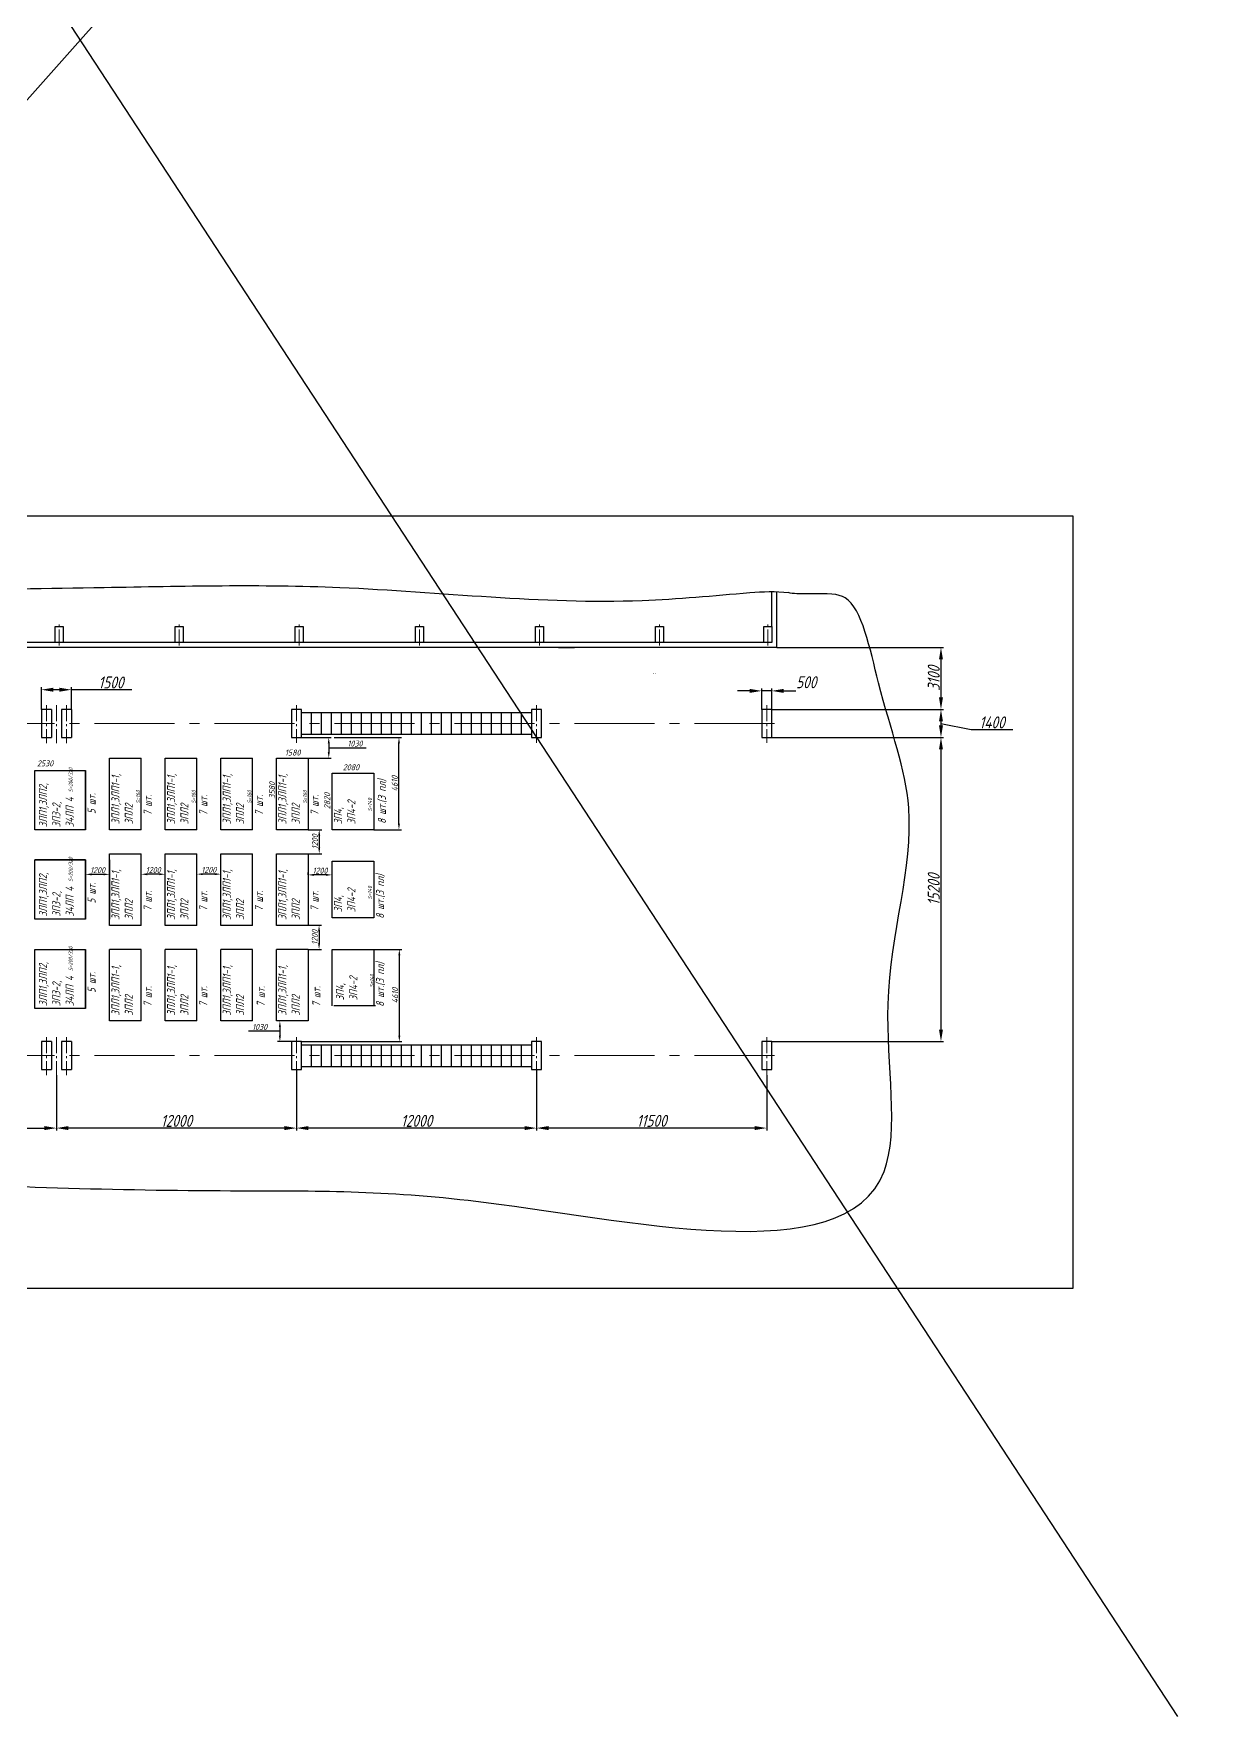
# Model space of a CAD drawing. Header units: millimetres. Extents: x -80926 to 207199, y -554506 to -32322.
# Drawn here: x 8558 to 68020, y -270200 to -186094 of the extents above; entities that cross this region are included whole.
import ezdxf

# ---------------------------------------------------------------- set-up
doc = ezdxf.new("R2010")
doc.units = ezdxf.units.MM
doc.linetypes.add('GOST2.303 6', pattern=[12, 8, -1.5, 1, -1.5])
doc.layers.add('CENTER', color=10, linetype='GOST2.303 6', lineweight=15)
doc.styles.add('GOST 2.304', font='CS_Gost2304.shx', dxfattribs={"oblique": 15})
doc.dimstyles.new('GOST', dxfattribs={"dimscale": 0, "dimtxt": 3, "dimasz": 3, "dimexe": 1.25, "dimexo": 0, "dimtad": 1, "dimtoh": 1, "dimdec": 3, "dimtxsty": 'GOST 2.304', "dimcen": 5, "dimadec": 3, "dimazin": 2, "dimtfac": 0.75, "dimtdec": 4, "dimtmove": 1, "dimatfit": 3, "dimfxl": 0, "dimtolj": 1, "dimarcsym": 0})

# ---------------------------------------------------------------- blocks, each defined once
blk = doc.blocks.new('*D105')
at = {"color": 0, "lineweight": -2}
for p, q in [((45695, -216773), (54032, -216773)), ((53907, -217373), (53907, -219273)), ((45445, -219873), (54032, -219873))]:
    blk.add_line(p, q, dxfattribs=at)
at = {"color": 0}
for points in [[(53807, -217373), (54007, -217373), (53907, -216773)], [(53807, -219273), (54007, -219273), (53907, -219873)]]:
    blk.add_solid(points, dxfattribs=at)
at = {"layer": 'Defpoints', "color": 0}
for p in [(45695, -216773), (45445, -219873), (53907, -219873)]:
    blk.add_point(p, dxfattribs=at)
at = {"color": 0, "insert": (53545, -218323), "char_height": 600, "attachment_point": 5, "rotation": 90, "style": 'GOST 2.304'}
blk.add_mtext('\\A1;3100', dxfattribs=at)
blk = doc.blocks.new('*D106')
at = {"color": 0, "lineweight": -2}
for p, q in [((45445, -219873), (54032, -219873)), ((53907, -220473), (53907, -220673)), ((53907, -220573), (55410, -220882)), ((55410, -220882), (57506, -220882)), ((45445, -221273), (54032, -221273))]:
    blk.add_line(p, q, dxfattribs=at)
at = {"color": 0}
for points in [[(53807, -220473), (54007, -220473), (53907, -219873)], [(53807, -220673), (54007, -220673), (53907, -221273)]]:
    blk.add_solid(points, dxfattribs=at)
at = {"layer": 'Defpoints', "color": 0}
for p in [(45445, -219873), (45445, -221273), (53907, -221273)]:
    blk.add_point(p, dxfattribs=at)
at = {"color": 0, "insert": (56458, -220520), "char_height": 600, "attachment_point": 5, "style": 'GOST 2.304'}
blk.add_mtext('\\A1;1400', dxfattribs=at)
blk = doc.blocks.new('*D108')
at = {"color": 0, "lineweight": -2}
for p, q in [((44345, -218946), (43745, -218946)), ((44945, -219873), (44945, -218821)), ((45445, -218946), (44945, -218946)), ((45445, -219873), (45445, -218821)), ((46045, -218946), (46645, -218946))]:
    blk.add_line(p, q, dxfattribs=at)
at = {"color": 0}
for points in [[(44345, -218846), (44345, -219046), (44945, -218946)], [(46045, -218846), (46045, -219046), (45445, -218946)]]:
    blk.add_solid(points, dxfattribs=at)
at = {"layer": 'Defpoints', "color": 0}
for p in [(44945, -218946), (44945, -219873), (45445, -219873)]:
    blk.add_point(p, dxfattribs=at)
at = {"color": 0, "insert": (47170, -218512), "char_height": 600, "attachment_point": 5, "style": 'GOST 2.304'}
blk.add_mtext('\\A1;500', dxfattribs=at)
blk = doc.blocks.new('*D109')
at = {"color": 0, "lineweight": -2}
for p, q in [((8945, -219873), (8945, -218762)), ((9845, -218887), (9545, -218887)), ((10445, -219873), (10445, -218762)), ((13468, -218887), (10445, -218887))]:
    blk.add_line(p, q, dxfattribs=at)
at = {"color": 0}
for points in [[(9545, -218787), (9545, -218987), (8945, -218887)], [(9845, -218787), (9845, -218987), (10445, -218887)]]:
    blk.add_solid(points, dxfattribs=at)
at = {"layer": 'Defpoints', "color": 0}
for p in [(8945, -218887), (8945, -219873), (10445, -219873)]:
    blk.add_point(p, dxfattribs=at)
at = {"color": 0, "insert": (12420, -218525), "char_height": 600, "attachment_point": 5, "style": 'GOST 2.304'}
blk.add_mtext('\\A1;1500', dxfattribs=at)
blk = doc.blocks.new('*D110')
at = {"color": 0, "lineweight": -2}
for p, q in [((33695, -238148), (33695, -240922)), ((45195, -238148), (45195, -240922)), ((44595, -240797), (34295, -240797))]:
    blk.add_line(p, q, dxfattribs=at)
at = {"color": 0}
for points in [[(34295, -240697), (34295, -240897), (33695, -240797)], [(44595, -240697), (44595, -240897), (45195, -240797)]]:
    blk.add_solid(points, dxfattribs=at)
at = {"layer": 'Defpoints', "color": 0}
for p in [(33695, -238148), (45195, -238148), (33695, -240797)]:
    blk.add_point(p, dxfattribs=at)
at = {"color": 0, "insert": (39445, -240435), "char_height": 600, "attachment_point": 5, "style": 'GOST 2.304'}
blk.add_mtext('\\A1;11500', dxfattribs=at)
blk = doc.blocks.new('*D111')
at = {"color": 0, "lineweight": -2}
for p, q in [((21695, -237873), (21695, -240922)), ((33695, -237873), (33695, -240922)), ((33095, -240797), (22295, -240797))]:
    blk.add_line(p, q, dxfattribs=at)
at = {"color": 0}
for points in [[(22295, -240697), (22295, -240897), (21695, -240797)], [(33095, -240697), (33095, -240897), (33695, -240797)]]:
    blk.add_solid(points, dxfattribs=at)
at = {"layer": 'Defpoints', "color": 0}
for p in [(21695, -237873), (33695, -237873), (21695, -240797)]:
    blk.add_point(p, dxfattribs=at)
at = {"color": 0, "insert": (27695, -240435), "char_height": 600, "attachment_point": 5, "style": 'GOST 2.304'}
blk.add_mtext('\\A1;12000', dxfattribs=at)
blk = doc.blocks.new('*D112')
at = {"color": 0, "lineweight": -2}
for p, q in [((21695, -237873), (21695, -240922)), ((9695, -238148), (9695, -240922)), ((21095, -240797), (10295, -240797))]:
    blk.add_line(p, q, dxfattribs=at)
at = {"color": 0}
for points in [[(10295, -240697), (10295, -240897), (9695, -240797)], [(21095, -240697), (21095, -240897), (21695, -240797)]]:
    blk.add_solid(points, dxfattribs=at)
at = {"layer": 'Defpoints', "color": 0}
for p in [(21695, -237873), (9695, -238148), (9695, -240797)]:
    blk.add_point(p, dxfattribs=at)
at = {"color": 0, "insert": (15695, -240435), "char_height": 600, "attachment_point": 5, "style": 'GOST 2.304'}
blk.add_mtext('\\A1;12000', dxfattribs=at)
blk = doc.blocks.new('*D117')
at = {"color": 0, "lineweight": -2}
for p, q in [((45445, -221273), (54032, -221273)), ((53907, -221873), (53907, -235873)), ((45445, -236473), (54032, -236473))]:
    blk.add_line(p, q, dxfattribs=at)
at = {"color": 0}
for points in [[(53807, -221873), (54007, -221873), (53907, -221273)], [(53807, -235873), (54007, -235873), (53907, -236473)]]:
    blk.add_solid(points, dxfattribs=at)
at = {"layer": 'Defpoints', "color": 0}
for p in [(45445, -221273), (45445, -236473), (53907, -236473)]:
    blk.add_point(p, dxfattribs=at)
at = {"color": 0, "insert": (53545, -228873), "char_height": 600, "attachment_point": 5, "rotation": 90, "style": 'GOST 2.304'}
blk.add_mtext('\\A1;15200', dxfattribs=at)
blk = doc.blocks.new('*D121')
at = {"color": 0, "lineweight": -2}
for p, q in [((21445, -221273), (23433, -221273)), ((23308, -221573), (23308, -222003)), ((23308, -221788), (24065, -221788)), ((24065, -221788), (25175, -221788)), ((22273, -222303), (23433, -222303))]:
    blk.add_line(p, q, dxfattribs=at)
at = {"color": 0}
for points in [[(23258, -221573), (23358, -221573), (23308, -221273)], [(23258, -222003), (23358, -222003), (23308, -222303)]]:
    blk.add_solid(points, dxfattribs=at)
at = {"layer": 'Defpoints', "color": 0}
for p in [(21445, -221273), (22273, -222303), (23308, -222303)]:
    blk.add_point(p, dxfattribs=at)
at = {"color": 0, "insert": (24620, -221576), "char_height": 300, "attachment_point": 5, "style": 'GOST 2.304'}
blk.add_mtext('\\A1;1030', dxfattribs=at)
blk = doc.blocks.new('*D122')
at = {"color": 0, "lineweight": -2}
for p, q in [((23577, -221273), (26941, -221273)), ((26816, -225583), (26816, -221573)), ((25553, -225883), (26941, -225883))]:
    blk.add_line(p, q, dxfattribs=at)
at = {"color": 0}
for points in [[(26766, -221573), (26866, -221573), (26816, -221273)], [(26766, -225583), (26866, -225583), (26816, -225883)]]:
    blk.add_solid(points, dxfattribs=at)
at = {"layer": 'Defpoints', "color": 0}
for p in [(23577, -221273), (26816, -221273), (25553, -225883)]:
    blk.add_point(p, dxfattribs=at)
at = {"color": 0, "insert": (26604, -223578), "char_height": 300, "attachment_point": 5, "rotation": 90, "style": 'GOST 2.304'}
blk.add_mtext('\\A1;4610', dxfattribs=at)
blk = doc.blocks.new('*D123')
at = {"color": 0, "lineweight": -2}
for p, q in [((22273, -225883), (22957, -225883)), ((22832, -226183), (22832, -226783)), ((22273, -227083), (22957, -227083))]:
    blk.add_line(p, q, dxfattribs=at)
at = {"color": 0}
for points in [[(22782, -226183), (22882, -226183), (22832, -225883)], [(22782, -226783), (22882, -226783), (22832, -227083)]]:
    blk.add_solid(points, dxfattribs=at)
at = {"layer": 'Defpoints', "color": 0}
for p in [(22273, -225883), (22273, -227083), (22832, -227083)]:
    blk.add_point(p, dxfattribs=at)
at = {"color": 0, "insert": (22619, -226483), "char_height": 300, "attachment_point": 5, "rotation": 90, "style": 'GOST 2.304'}
blk.add_mtext('\\A1;1200', dxfattribs=at)
blk = doc.blocks.new('*D124')
at = {"color": 0, "lineweight": -2}
for p, q in [((22273, -230663), (22948, -230663)), ((22823, -230963), (22823, -231563)), ((22273, -231863), (22948, -231863))]:
    blk.add_line(p, q, dxfattribs=at)
at = {"color": 0}
for points in [[(22773, -230963), (22873, -230963), (22823, -230663)], [(22773, -231563), (22873, -231563), (22823, -231863)]]:
    blk.add_solid(points, dxfattribs=at)
at = {"layer": 'Defpoints', "color": 0}
for p in [(22273, -230663), (22273, -231863), (22823, -231863)]:
    blk.add_point(p, dxfattribs=at)
at = {"color": 0, "insert": (22610, -231263), "char_height": 300, "attachment_point": 5, "rotation": 90, "style": 'GOST 2.304'}
blk.add_mtext('\\A1;1200', dxfattribs=at)
blk = doc.blocks.new('*D125')
at = {"color": 0, "lineweight": -2}
for p, q in [((22273, -235443), (20740, -235443)), ((20409, -235958), (19298, -235958)), ((20865, -235958), (20409, -235958)), ((20865, -235743), (20865, -236173)), ((21445, -236473), (20740, -236473))]:
    blk.add_line(p, q, dxfattribs=at)
at = {"color": 0}
for points in [[(20815, -235743), (20915, -235743), (20865, -235443)], [(20815, -236173), (20915, -236173), (20865, -236473)]]:
    blk.add_solid(points, dxfattribs=at)
at = {"layer": 'Defpoints', "color": 0}
for p in [(22273, -235443), (20865, -236473), (21445, -236473)]:
    blk.add_point(p, dxfattribs=at)
at = {"color": 0, "insert": (19854, -235746), "char_height": 300, "attachment_point": 5, "style": 'GOST 2.304'}
blk.add_mtext('\\A1;1030', dxfattribs=at)
blk = doc.blocks.new('*D126')
at = {"color": 0, "lineweight": -2}
for p, q in [((22273, -228141), (22273, -228016)), ((23173, -228141), (22573, -228141)), ((23473, -228141), (23473, -228016))]:
    blk.add_line(p, q, dxfattribs=at)
at = {"color": 0}
for points in [[(22573, -228091), (22573, -228191), (22273, -228141)], [(23173, -228091), (23173, -228191), (23473, -228141)]]:
    blk.add_solid(points, dxfattribs=at)
at = {"layer": 'Defpoints', "color": 0}
for p in [(22273, -228141), (22273, -228141), (23473, -228141)]:
    blk.add_point(p, dxfattribs=at)
at = {"color": 0, "insert": (22873, -227928), "char_height": 300, "attachment_point": 5, "style": 'GOST 2.304'}
blk.add_mtext('\\A1;1200', dxfattribs=at)
blk = doc.blocks.new('*D128')
at = {"color": 0, "lineweight": -2}
for p, q in [((16713, -228103), (16713, -227978)), ((17613, -228103), (17013, -228103)), ((17913, -228103), (17913, -227978))]:
    blk.add_line(p, q, dxfattribs=at)
at = {"color": 0}
for points in [[(17013, -228053), (17013, -228153), (16713, -228103)], [(17613, -228053), (17613, -228153), (17913, -228103)]]:
    blk.add_solid(points, dxfattribs=at)
at = {"layer": 'Defpoints', "color": 0}
for p in [(16713, -228103), (16713, -228103), (17913, -228103)]:
    blk.add_point(p, dxfattribs=at)
at = {"color": 0, "insert": (17313, -227890), "char_height": 300, "attachment_point": 5, "style": 'GOST 2.304'}
blk.add_mtext('\\A1;1200', dxfattribs=at)
blk = doc.blocks.new('*D129')
at = {"color": 0, "lineweight": -2}
for p, q in [((13933, -228110), (13933, -227985)), ((14833, -228110), (14233, -228110)), ((15133, -228110), (15133, -227985))]:
    blk.add_line(p, q, dxfattribs=at)
at = {"color": 0}
for points in [[(14233, -228060), (14233, -228160), (13933, -228110)], [(14833, -228060), (14833, -228160), (15133, -228110)]]:
    blk.add_solid(points, dxfattribs=at)
at = {"layer": 'Defpoints', "color": 0}
for p in [(13933, -228110), (13933, -228110), (15133, -228110)]:
    blk.add_point(p, dxfattribs=at)
at = {"color": 0, "insert": (14533, -227898), "char_height": 300, "attachment_point": 5, "style": 'GOST 2.304'}
blk.add_mtext('\\A1;1200', dxfattribs=at)
blk = doc.blocks.new('*D130')
at = {"color": 0, "lineweight": -2}
for p, q in [((11153, -228116), (11153, -227991)), ((12053, -228116), (11453, -228116)), ((12353, -228116), (12353, -227991))]:
    blk.add_line(p, q, dxfattribs=at)
at = {"color": 0}
for points in [[(11453, -228066), (11453, -228166), (11153, -228116)], [(12053, -228066), (12053, -228166), (12353, -228116)]]:
    blk.add_solid(points, dxfattribs=at)
at = {"layer": 'Defpoints', "color": 0}
for p in [(11153, -228116), (11153, -228116), (12353, -228116)]:
    blk.add_point(p, dxfattribs=at)
at = {"color": 0, "insert": (11753, -227903), "char_height": 300, "attachment_point": 5, "style": 'GOST 2.304'}
blk.add_mtext('\\A1;1200', dxfattribs=at)
blk = doc.blocks.new('*D137')
at = {"color": 0, "lineweight": -2}
for p, q in [((25553, -231863), (26960, -231863)), ((26835, -232163), (26835, -236173)), ((21945, -236473), (26960, -236473))]:
    blk.add_line(p, q, dxfattribs=at)
at = {"color": 0}
for points in [[(26785, -232163), (26885, -232163), (26835, -231863)], [(26785, -236173), (26885, -236173), (26835, -236473)]]:
    blk.add_solid(points, dxfattribs=at)
at = {"layer": 'Defpoints', "color": 0}
for p in [(25553, -231863), (21945, -236473), (26835, -236473)]:
    blk.add_point(p, dxfattribs=at)
at = {"color": 0, "insert": (26623, -234168), "char_height": 300, "attachment_point": 5, "rotation": 90, "style": 'GOST 2.304'}
blk.add_mtext('\\A1;4610', dxfattribs=at)
blk = doc.blocks.new('*D138')
at = {"color": 0, "lineweight": -2}
for p, q in [((-2305, -238148), (-2305, -240922)), ((9695, -238148), (9695, -240922)), ((-1705, -240797), (9095, -240797))]:
    blk.add_line(p, q, dxfattribs=at)
at = {"color": 0}
for points in [[(-1705, -240697), (-1705, -240897), (-2305, -240797)], [(9095, -240697), (9095, -240897), (9695, -240797)]]:
    blk.add_solid(points, dxfattribs=at)
at = {"layer": 'Defpoints', "color": 0}
for p in [(-2305, -238148), (9695, -238148), (9695, -240797)]:
    blk.add_point(p, dxfattribs=at)
at = {"color": 0, "insert": (3695, -240435), "char_height": 600, "attachment_point": 5, "style": 'GOST 2.304'}
blk.add_mtext('\\A1;12000', dxfattribs=at)

msp = doc.modelspace()

# ---------------------------------------------------------------- linework, layer by layer
at = {"ltscale": 15}
for p, q in [((148024.8818, -32321.723), (-60460.6683, -266579.8913)), ((-80925.7912, -46202.1026), (65730.3415, -270200.2531))]:
    msp.add_line(p, q, dxfattribs=at)
for p, q in [((5892.139, -210197.9402), (60492.139, -210197.9402)), ((60492.139, -210197.9402), (60492.139, -248807.9402)), ((45445.3258, -215723.1406), (45445.3258, -214003.1972)), ((45695.3258, -216773.1406), (45695.3258, -214034.8615)), ((9635.3258, -215723.1406), (10035.3258, -215723.1406)), ((9635.3258, -216523.1406), (9635.3258, -215723.1406)), ((10035.3258, -215723.1406), (10035.3258, -216523.1406)), ((15635.3258, -215723.1406), (16035.3258, -215723.1406)), ((15635.3258, -216523.1406), (15635.3258, -215723.1406)), ((16035.3258, -215723.1406), (16035.3258, -216523.1406)), ((21635.3258, -215723.1406), (22035.3258, -215723.1406)), ((21635.3258, -216523.1406), (21635.3258, -215723.1406)), ((22035.3258, -215723.1406), (22035.3258, -216523.1406)), ((27635.3258, -215723.1406), (28035.3258, -215723.1406)), ((27635.3258, -216523.1406), (27635.3258, -215723.1406)), ((28035.3258, -215723.1406), (28035.3258, -216523.1406)), ((33635.3258, -215723.1406), (34035.3258, -215723.1406)), ((33635.3258, -216523.1406), (33635.3258, -215723.1406)), ((34035.3258, -215723.1406), (34035.3258, -216523.1406)), ((39635.3258, -215723.1406), (40035.3258, -215723.1406)), ((39635.3258, -216523.1406), (39635.3258, -215723.1406)), ((40035.3258, -215723.1406), (40035.3258, -216523.1406)), ((45045.3258, -215723.1406), (45445.3258, -215723.1406)), ((45045.3258, -216523.1406), (45045.3258, -215723.1406)), ((45445.3258, -215723.1406), (45445.3258, -216523.1406)), ((45445.3258, -216523.1406), (-26764.6742, -216523.1406)), ((45695.3258, -216773.1406), (-26764.6742, -216773.1406)), ((10035.3258, -216523.1406), (9635.3258, -216523.1406)), ((16035.3258, -216523.1406), (15635.3258, -216523.1406)), ((22035.3258, -216523.1406), (21635.3258, -216523.1406)), ((28035.3258, -216523.1406), (27635.3258, -216523.1406)), ((34035.3258, -216523.1406), (33635.3258, -216523.1406)), ((34785.3258, -216773.1406), (35592.4499, -216773.1406)), ((34785.3258, -216773.1406), (35592.4499, -216773.1406)), ((40035.3258, -216523.1406), (39635.3258, -216523.1406)), ((9445.3258, -219873.1406), (8945.3258, -219873.1406)), ((8945.3258, -219873.1406), (8945.3258, -221273.1406)), ((9445.3258, -219873.1406), (9445.3258, -221273.1406)), ((10445.3258, -219873.1406), (9945.3258, -219873.1406)), ((9945.3258, -219873.1406), (9945.3258, -221273.1406)), ((10445.3258, -219873.1406), (10445.3258, -221273.1406)), ((21945.3258, -219873.1406), (21445.3258, -219873.1406)), ((21445.3258, -219873.1406), (21445.3258, -221273.1406)), ((21945.3258, -221273.1406), (21945.3258, -219873.1406)), ((21945.3258, -220031.0931), (33445.3258, -220031.0931)), ((22445.3258, -221115.1881), (22445.3258, -220031.0931)), ((22945.3258, -221115.1881), (22945.3258, -220031.0931)), ((23445.3258, -221115.1881), (23445.3258, -220031.0931)), ((23945.3258, -221115.1881), (23945.3258, -220031.0931)), ((24445.3258, -221115.1881), (24445.3258, -220031.0931)), ((24945.3258, -221115.1881), (24945.3258, -220031.0931)), ((25445.3258, -221115.1881), (25445.3258, -220031.0931)), ((25945.3258, -221115.1881), (25945.3258, -220031.0931)), ((26445.3258, -221115.1881), (26445.3258, -220031.0931)), ((26945.3258, -221115.1881), (26945.3258, -220031.0931)), ((27445.3258, -221115.1881), (27445.3258, -220031.0931)), ((27945.3258, -221115.1881), (27945.3258, -220031.0931)), ((28445.3258, -221115.1881), (28445.3258, -220031.0931)), ((28945.3258, -221115.1881), (28945.3258, -220031.0931)), ((29445.3258, -221115.1881), (29445.3258, -220031.0931)), ((29945.3258, -221115.1881), (29945.3258, -220031.0931)), ((30445.3258, -221115.1881), (30445.3258, -220031.0931)), ((30945.3258, -221115.1881), (30945.3258, -220031.0931)), ((31445.3258, -221115.1881), (31445.3258, -220031.0931)), ((31945.3258, -221115.1881), (31945.3258, -220031.0931)), ((32445.3258, -221115.1881), (32445.3258, -220031.0931)), ((32945.3258, -221115.1881), (32945.3258, -220031.0931)), ((33945.3258, -219873.1406), (33445.3258, -219873.1406)), ((33445.3258, -219873.1406), (33445.3258, -221273.1406)), ((33945.3258, -221273.1406), (33945.3258, -219873.1406)), ((45445.3258, -219873.1406), (44945.3258, -219873.1406)), ((44945.3258, -219873.1406), (44945.3258, -221273.1406)), ((45445.3258, -221273.1406), (45445.3258, -219873.1406)), ((21945.3258, -221115.1881), (33445.3258, -221115.1881)), ((8945.3258, -221273.1406), (9445.3258, -221273.1406)), ((9945.3258, -221273.1406), (10445.3258, -221273.1406)), ((21445.3258, -221273.1406), (21945.3258, -221273.1406)), ((33445.3258, -221273.1406), (33945.3258, -221273.1406)), ((44945.3258, -221273.1406), (45445.3258, -221273.1406)), ((12353.3258, -225883.1406), (12353.3258, -222303.1406)), ((12353.3258, -222303.1406), (13933.3258, -222303.1406)), ((13933.3258, -225883.1406), (13933.3258, -222303.1406)), ((15133.3258, -225883.1406), (15133.3258, -222303.1406)), ((15133.3258, -222303.1406), (16713.3258, -222303.1406)), ((16713.3258, -225883.1406), (16713.3258, -222303.1406)), ((17913.3258, -225883.1406), (17913.3258, -222303.1406)), ((17913.3258, -222303.1406), (19493.3258, -222303.1406)), ((19493.3258, -225883.1406), (19493.3258, -222303.1406)), ((20693.3258, -225883.1406), (20693.3258, -222303.1406)), ((20693.3258, -222303.1406), (22273.3258, -222303.1406)), ((22273.3258, -222303.1406), (22273.3258, -225883.1406)), ((8623.3258, -225883.1406), (8623.3258, -222923.1406)), ((8623.3258, -222923.1406), (11153.3258, -222923.1406)), ((11153.3258, -225883.1406), (11153.3258, -222923.1406)), ((11153.3258, -222923.1406), (11153.3258, -225883.1406)), ((23473.3258, -225883.1406), (23473.3258, -223063.1406)), ((23473.3258, -223063.1406), (25553.3258, -223063.1406)), ((25553.3258, -223063.1406), (25553.3258, -225883.1406)), ((11153.3258, -225883.1406), (8623.3258, -225883.1406)), ((13933.3258, -225883.1406), (12353.3258, -225883.1406)), ((16713.3258, -225883.1406), (15133.3258, -225883.1406)), ((19493.3258, -225883.1406), (17913.3258, -225883.1406)), ((22273.3258, -225883.1406), (20693.3258, -225883.1406)), ((25553.3258, -225883.1406), (23473.3258, -225883.1406)), ((12353.3258, -230663.1406), (12353.3258, -227083.1406)), ((12353.3258, -227083.1406), (13933.3258, -227083.1406)), ((13933.3258, -230663.1406), (13933.3258, -227083.1406)), ((15133.3258, -230663.1406), (15133.3258, -227083.1406)), ((15133.3258, -227083.1406), (16713.3258, -227083.1406)), ((15133.3258, -230663.1406), (15133.3258, -227083.1406)), ((16713.3258, -230663.1406), (16713.3258, -227083.1406)), ((17913.3258, -230663.1406), (17913.3258, -227083.1406)), ((17913.3258, -227083.1406), (19493.3258, -227083.1406)), ((19493.3258, -230663.1406), (19493.3258, -227083.1406)), ((20693.3258, -230663.1406), (20693.3258, -227083.1406)), ((20693.3258, -227083.1406), (22273.3258, -227083.1406)), ((22273.3258, -227083.1406), (22273.3258, -230663.1406)), ((11153.3258, -227393.1406), (8623.3258, -227393.1406)), ((8623.3258, -230353.1406), (8623.3258, -227393.1406)), ((8623.3258, -227393.1406), (11153.3258, -227393.1406)), ((11153.3258, -230353.1406), (11153.3258, -227393.1406)), ((11153.3258, -227393.1406), (11153.3258, -230353.1406)), ((12353.3258, -227393.1406), (12353.3258, -230353.1406)), ((23473.3258, -230283.1406), (23473.3258, -227463.1406)), ((23473.3258, -227463.1406), (25553.3258, -227463.1406)), ((25553.3258, -227463.1406), (25553.3258, -230283.1406)), ((11153.3258, -230353.1406), (8623.3258, -230353.1406)), ((25553.3258, -230283.1406), (23473.3258, -230283.1406)), ((13933.3258, -230663.1406), (12353.3258, -230663.1406)), ((16713.3258, -230663.1406), (15133.3258, -230663.1406)), ((19493.3258, -230663.1406), (17913.3258, -230663.1406)), ((22273.3258, -230663.1406), (20693.3258, -230663.1406)), ((8623.3258, -234823.1406), (8623.3258, -231863.1406)), ((8623.3258, -231863.1406), (11153.3258, -231863.1406)), ((11153.3258, -234823.1406), (11153.3258, -231863.1406)), ((11153.3258, -231863.1406), (11153.3258, -234823.1406)), ((13933.3258, -231863.1406), (12353.3258, -231863.1406)), ((12353.3258, -235443.1406), (12353.3258, -231863.1406)), ((13933.3258, -235443.1406), (13933.3258, -231863.1406)), ((16713.3258, -231863.1406), (15133.3258, -231863.1406)), ((15133.3258, -235443.1406), (15133.3258, -231863.1406)), ((16713.3258, -235443.1406), (16713.3258, -231863.1406)), ((19493.3258, -231863.1406), (17913.3258, -231863.1406)), ((17913.3258, -235443.1406), (17913.3258, -231863.1406)), ((19493.3258, -235443.1406), (19493.3258, -231863.1406)), ((22273.3258, -231863.1406), (20693.3258, -231863.1406)), ((20693.3258, -235443.1406), (20693.3258, -231863.1406)), ((22273.3258, -231863.1406), (22273.3258, -235443.1406)), ((23473.3258, -234683.1406), (23473.3258, -231863.1406)), ((23473.3258, -231863.1406), (25553.3258, -231863.1406)), ((25553.3258, -231863.1406), (25553.3258, -234683.1406)), ((11153.3258, -234823.1406), (8623.3258, -234823.1406)), ((13933.3258, -235443.1406), (12353.3258, -235443.1406)), ((16713.3258, -235443.1406), (15133.3258, -235443.1406)), ((19493.3258, -235443.1406), (17913.3258, -235443.1406)), ((22273.3258, -235443.1406), (20693.3258, -235443.1406)), ((25647.8854, -234683.1406), (23567.8854, -234683.1406)), ((9445.3258, -236473.1406), (8945.3258, -236473.1406)), ((8945.3258, -236473.1406), (8945.3258, -237873.1406)), ((9445.3258, -236473.1406), (9445.3258, -237873.1406)), ((10445.3258, -236473.1406), (9945.3258, -236473.1406)), ((9945.3258, -236473.1406), (9945.3258, -237873.1406)), ((10445.3258, -236473.1406), (10445.3258, -237873.1406)), ((21945.3258, -236473.1406), (21445.3258, -236473.1406)), ((21445.3258, -236473.1406), (21445.3258, -237873.1406)), ((21945.3258, -237873.1406), (21945.3258, -236473.1406)), ((21945.3258, -236631.0931), (33445.3258, -236631.0931)), ((22445.3258, -237715.1881), (22445.3258, -236631.0931)), ((22945.3258, -237715.1881), (22945.3258, -236631.0931)), ((23445.3258, -237715.1881), (23445.3258, -236631.0931)), ((23945.3258, -237715.1881), (23945.3258, -236631.0931)), ((24445.3258, -237715.1881), (24445.3258, -236631.0931)), ((24945.3258, -237715.1881), (24945.3258, -236631.0931)), ((25445.3258, -237715.1881), (25445.3258, -236631.0931)), ((25945.3258, -237715.1881), (25945.3258, -236631.0931)), ((26445.3258, -237715.1881), (26445.3258, -236631.0931)), ((26945.3258, -237715.1881), (26945.3258, -236631.0931)), ((27445.3258, -237715.1881), (27445.3258, -236631.0931)), ((27945.3258, -237715.1881), (27945.3258, -236631.0931)), ((28445.3258, -237715.1881), (28445.3258, -236631.0931)), ((28945.3258, -237715.1881), (28945.3258, -236631.0931)), ((29445.3258, -237715.1881), (29445.3258, -236631.0931)), ((29945.3258, -237715.1881), (29945.3258, -236631.0931)), ((30445.3258, -237715.1881), (30445.3258, -236631.0931)), ((30945.3258, -237715.1881), (30945.3258, -236631.0931)), ((31445.3258, -237715.1881), (31445.3258, -236631.0931)), ((31945.3258, -237715.1881), (31945.3258, -236631.0931)), ((32445.3258, -237715.1881), (32445.3258, -236631.0931)), ((32945.3258, -237715.1881), (32945.3258, -236631.0931)), ((33945.3258, -236473.1406), (33445.3258, -236473.1406)), ((33445.3258, -236473.1406), (33445.3258, -237873.1406)), ((33945.3258, -237873.1406), (33945.3258, -236473.1406)), ((45445.3258, -236473.1406), (44945.3258, -236473.1406)), ((44945.3258, -236473.1406), (44945.3258, -237873.1406)), ((45445.3258, -237873.1406), (45445.3258, -236473.1406)), ((8945.3258, -237873.1406), (9445.3258, -237873.1406)), ((9945.3258, -237873.1406), (10445.3258, -237873.1406)), ((21445.3258, -237873.1406), (21945.3258, -237873.1406)), ((21945.3258, -237715.1881), (33445.3258, -237715.1881)), ((33445.3258, -237873.1406), (33945.3258, -237873.1406)), ((44945.3258, -237873.1406), (45445.3258, -237873.1406)), ((60492.139, -248807.9402), (-48707.861, -248807.9402))]:
    msp.add_line(p, q)
at = {"start_tangent": (0.3660213996, 0.930606434), "end_tangent": (0.9880728766, -0.1539869819)}
msp.add_spline([(-40349.0042, -216773.1406), (-40160.1407, -215839.3111), (-38643.4588, -215302.5008), (-34346.1942, -214944.6274), (-31323.3633, -214881.4732), (-4705.3911, -214073.2553), (12085.132, -213773.0529), (23857.6923, -213773.0529), (38963.82, -214422.7165), (44354.1865, -214034.8615), (46285.3258, -214034.8615)], degree=3, dxfattribs=at)
msp.add_open_spline([(-40349.0042, -216773.1406), (-40496.419, -217179.7174), (-41551.1805, -224116.3418), (-41893.8159, -226834.3425), (-42924.5922, -239598.129), (-31311.7583, -246166.9725), (-17033.9426, -241933.2984), (778.5663, -243560.739), (16898.6738, -244026.1311), (32003.4583, -243779.8118), (53498.7453, -249132.3452), (50391.727, -233755.378), (53284.0997, -225699.4628), (50877.3405, -219626.2566), (49816.7235, -214015.9521), (48185.4437, -214101.0001), (46499.7454, -214095.9545), (46285.3258, -214034.8615)], degree=3, knots=[801.6625174448, 801.6625174448, 801.6625174448, 801.6625174448, 2111.8071712127, 11138.3698301209, 23394.6988272199, 31668.3245429155, 50102.1857783468, 67549.1935370648, 85138.7487895182, 97029.3574073722, 117856.6013994624, 126232.1472898463, 136100.3298398128, 142525.9250569345, 147083.6997114652, 148988.7913002833, 149566.3012723248, 149566.3012723248, 149566.3012723248, 149566.3012723248])
at = {"layer": 'CENTER', "ltscale": 100}
for p, q in [((9835.3258, -216672.2206), (9835.3258, -215591.2203)), ((15835.3258, -216672.2206), (15835.3258, -215591.2203)), ((21835.3258, -216672.2206), (21835.3258, -215591.2203)), ((27835.3258, -216672.2206), (27835.3258, -215591.2203)), ((33835.3258, -216672.2206), (33835.3258, -215591.2203)), ((39835.3258, -216672.2206), (39835.3258, -215591.2203)), ((45245.3258, -216672.2206), (45245.3258, -215591.2203)), ((9195.3258, -219660.7587), (9195.3258, -221551.2819)), ((9695.3258, -219660.7587), (9695.3258, -221551.2819)), ((10195.3258, -219660.7587), (10195.3258, -221551.2819)), ((21695.3258, -219656.6765), (21695.3258, -221547.1998)), ((33695.3258, -219657.6577), (33695.3258, -221548.1809)), ((45195.3258, -219657.6577), (45195.3258, -221548.1809)), ((9195.3258, -236257.6577), (9195.3258, -238148.1809)), ((9695.3258, -236257.6577), (9695.3258, -238148.1809)), ((10195.3258, -236257.6577), (10195.3258, -238148.1809)), ((21695.3258, -236257.6577), (21695.3258, -238148.1809)), ((33695.3258, -236257.6577), (33695.3258, -238148.1809)), ((45195.3258, -236257.6577), (45195.3258, -238148.1809))]:
    msp.add_line(p, q, dxfattribs=at)
at = {"layer": 'CENTER', "ltscale": 500}
for p, q in [((45594.4256, -220573.1406), (-38800.8425, -220573.1406)), ((45594.4256, -237173.1406), (-38800.8425, -237173.1406))]:
    msp.add_line(p, q, dxfattribs=at)

# ---------------------------------------------------------------- texts
at = {"insert": (39585.3258, -217942.2755), "char_height": 300, "attachment_point": 5, "style": 'GOST 2.304'}
msp.add_mtext('\\A1;..', dxfattribs=at)
at = {"width": 5509.146457, "attachment_point": 1, "style": 'GOST 2.304'}
for s, insert, char_height in [('1580', (21116.3044, -221876.6718), 300), (' {\\H1.5x; 2530}', (8412.6525, -222418.5058), 200), ('  2080', (23634.4335, -222616.4791), 300)]:
    msp.add_mtext(s, dxfattribs=dict(at, insert=insert, char_height=char_height))
at = {"width": 5509.146457, "attachment_point": 1, "rotation": 90, "style": 'GOST 2.304'}
for s, insert, char_height in [('3ЛП1,3ЛП2,\\P3П3-2,\\P34ЛП 4 ', (8824.4195, -225761.7463), 400), ('{\\Q15;S=200/320}  ', (10308.471, -224012.5002), 200), ('3ПЛ1,3ЛП1-1,\\P3ПЛ2', (12447.8854, -225615.0442), 400), ('3ПЛ1,3ЛП1-1,\\P3ПЛ2', (15227.8854, -225615.0442), 400), ('3ПЛ1,3ЛП1-1,\\P3ПЛ2', (18007.8854, -225615.0442), 400), ('  {\\H1.5x;3580}', (20324.8789, -224582.1693), 200), ('3ПЛ1,3ЛП1-1,\\P3ПЛ2', (20787.8854, -225615.0442), 400), ('8 шт.(3 пл)', (25763.4873, -225586.308), 400), ('5 шт.', (11251.8447, -225095.541), 400), ('{\\Q15;S=160}  ', (13679.5846, -224574.9191), 200), ('7 шт.', (14055.8891, -225172.4287), 400), ('{\\Q15;S=160}  ', (16459.5846, -224574.9191), 200), ('7 шт.', (16835.8891, -225172.4287), 400), ('{\\Q15;S=160}  ', (19239.5846, -224574.9191), 200), ('7 шт.', (19615.8891, -225172.4287), 400), ('{\\Q15;S=160}  ', (22019.5846, -224574.9191), 200), ('7 шт.', (22395.8891, -225172.4287), 400), ('  {\\H1.5x;2820}', (23080.3466, -225106.0276), 200), ('3П4,\\P3П4-2 ', (23571.8005, -225614.7067), 400), ('{\\Q15;S=140}  ', (25266.2666, -224969.444), 200), ('{\\Q15;S=200/320}  ', (10308.471, -228482.5002), 200), ('3ПЛ1,3ЛП1-1,\\P3ПЛ2', (12447.8854, -230395.0442), 400), ('3ПЛ1,3ЛП1-1,\\P3ПЛ2', (15227.8854, -230395.0442), 400), ('3ПЛ1,3ЛП1-1,\\P3ПЛ2', (18007.8854, -230395.0442), 400), ('3ПЛ1,3ЛП1-1,\\P3ПЛ2', (20787.8854, -230395.0442), 400), ('3ЛП1,3ЛП2,\\P3П3-2,\\P34ЛП 4 ', (8824.4195, -230231.7463), 400), ('5 шт.', (11251.8447, -229565.541), 400), ('3П4,\\P3П4-2 ', (23571.8005, -230014.7067), 400), ('8 шт.(3 пл)', (25675.8891, -230332.4287), 400), ('7 шт.', (14055.8891, -229952.4287), 400), ('7 шт.', (16835.8891, -229952.4287), 400), ('7 шт.', (19615.8891, -229952.4287), 400), ('7 шт.', (22395.8891, -229952.4287), 400), ('{\\Q15;S=140}  ', (25266.2666, -229369.444), 200), ('{\\Q15;S=200/320}  ', (10308.471, -232952.5002), 200), ('3ЛП1,3ЛП2,\\P3П3-2,\\P34ЛП 4 ', (8824.4195, -234701.7463), 400), ('3ПЛ1,3ЛП1-1,\\P3ПЛ2', (12447.8854, -235175.0442), 400), ('3ПЛ1,3ЛП1-1,\\P3ПЛ2', (15227.8854, -235175.0442), 400), ('3ПЛ1,3ЛП1-1,\\P3ПЛ2', (18007.8854, -235175.0442), 400), ('3ПЛ1,3ЛП1-1,\\P3ПЛ2', (20787.8854, -235175.0442), 400), ('8 шт.(3 пл)', (25675.8891, -234732.4287), 400), ('5 шт.', (11251.8447, -234035.541), 400), ('7 шт.', (14055.8891, -234732.4287), 400), ('7 шт.', (16835.8891, -234732.4287), 400), ('7 шт.', (19710.4488, -234732.4287), 400), ('7 шт.', (22490.4488, -234732.4287), 400), ('3П4,\\P3П4-2 ', (23666.3602, -234414.7067), 400), ('{\\Q15;S=140}  ', (25360.8262, -233769.444), 200)]:
    msp.add_mtext(s, dxfattribs=dict(at, insert=insert, char_height=char_height))

# ---------------------------------------------------------------- dimensions: what is measured, and where the dimension line sits
for base, p1, p2, override, picture, middle in [((53907.1585, -219873.1406), (45695.3258, -216773.1406), (45445.3258, -219873.1406), {"dimscale": 100, "dimtxt": 6, "dimasz": 6, "dimsah": 1}, '*D105', (53544.6585, -218323.1406)), ((23308.3264, -222303.1406), (21445.3258, -221273.1406), (22273.3258, -222303.1406), {"dimscale": 100}, '*D121', (24127.0764, -221575.6406)), ((26816.317, -221273.1406), (25553.3258, -225883.1406), (23576.5896, -221273.1406), {"dimscale": 100}, '*D122', (26603.817, -223578.1406)), ((53907.1585, -236473.1406), (45445.3258, -221273.1406), (45445.3258, -236473.1406), {"dimscale": 100, "dimtxt": 6, "dimasz": 6, "dimsah": 1}, '*D117', (53544.6585, -228873.1406)), ((22831.838, -227083.1406), (22273.3258, -225883.1406), (22273.3258, -227083.1406), {"dimscale": 100}, '*D123', (22619.338, -226483.1406)), ((22822.8203, -231863.1406), (22273.3258, -230663.1406), (22273.3258, -231863.1406), {"dimscale": 100}, '*D124', (22610.3203, -231263.1406)), ((26835.4888, -236473.1406), (25553.3258, -231863.1406), (21945.3258, -236473.1406), {"dimscale": 100}, '*D137', (26622.9888, -234168.1406)), ((20865.2099, -236473.1406), (22273.3258, -235443.1406), (21445.3258, -236473.1406), {"dimscale": 100}, '*D125', (20346.4599, -235745.6406))]:
    dim = msp.add_linear_dim(base=base, p1=p1, p2=p2, angle=90, dimstyle='GOST', override=override)
    dim.commit()
    dim.dimension.update_dxf_attribs({"geometry": picture, "text_midpoint": middle})
for base, p1, p2, picture, middle in [((8945.3258, -218887.4695), (10445.3258, -219873.1406), (8945.3258, -219873.1406), '*D109', (12419.9782, -219044.5979)), ((44945.3258, -218945.6479), (45445.3258, -219873.1406), (44945.3258, -219873.1406), '*D108', (47169.54, -218874.3164))]:
    dim = msp.add_linear_dim(base=base, p1=p1, p2=p2, dimstyle='GOST', override={"dimscale": 100, "dimtxt": 6, "dimasz": 6, "dimsah": 1})
    dim.commit()
    dim.dimension.update_dxf_attribs({"geometry": picture, "text_midpoint": middle, "dimtype": 160})
dim = msp.add_linear_dim(base=(53907.1585, -221273.1406), p1=(45445.3258, -219873.1406), p2=(45445.3258, -221273.1406), angle=90, dimstyle='GOST', override={"dimscale": 100, "dimtxt": 6, "dimasz": 6, "dimsah": 1})
dim.commit()
dim.dimension.update_dxf_attribs({"geometry": '*D106', "text_midpoint": (55472.4784, -220882.3688), "dimtype": 160})
for base, p1, p2, override, picture, middle in [((11153.3258, -228115.7221), (12353.3258, -228115.7221), (11153.3258, -228115.7221), {"dimscale": 100}, '*D130', (11753.3258, -227903.2221)), ((13933.3258, -228110.0203), (15133.3258, -228110.0203), (13933.3258, -228110.0203), {"dimscale": 100}, '*D129', (14533.3258, -227897.5203)), ((16713.3258, -228102.8551), (17913.3258, -228102.8551), (16713.3258, -228102.8551), {"dimscale": 100}, '*D128', (17313.3258, -227890.3551)), ((22273.3258, -228140.9114), (23473.3258, -228140.9114), (22273.3258, -228140.9114), {"dimscale": 100}, '*D126', (22873.3258, -227928.4114)), ((9695.3258, -240797.0034), (21695.3258, -237873.1406), (9695.3258, -238148.1809), {"dimscale": 100, "dimtxt": 6, "dimasz": 6, "dimsah": 1}, '*D112', (15695.3258, -240434.5034)), ((21695.3258, -240797.0034), (33695.3258, -237873.1406), (21695.3258, -237873.1406), {"dimscale": 100, "dimtxt": 6, "dimasz": 6, "dimsah": 1}, '*D111', (27695.3258, -240434.5034)), ((9695.3258, -240797.0034), (-2304.6742, -238148.1809), (9695.3258, -238148.1809), {"dimscale": 100, "dimtxt": 6, "dimasz": 6, "dimsah": 1}, '*D138', (3695.3258, -240434.5034)), ((33695.3258, -240797.0034), (45195.3258, -238148.1809), (33695.3258, -238148.1809), {"dimscale": 100, "dimtxt": 6, "dimasz": 6, "dimlfac": 1, "dimtxsty": 'GOST 2.304', "dimsah": 1, "dimtolj": 1}, '*D110', (39445.3258, -240434.5034))]:
    dim = msp.add_linear_dim(base=base, p1=p1, p2=p2, dimstyle='GOST', override=override)
    dim.commit()
    dim.dimension.update_dxf_attribs({"geometry": picture, "text_midpoint": middle})

doc.saveas('drawing.dxf')
